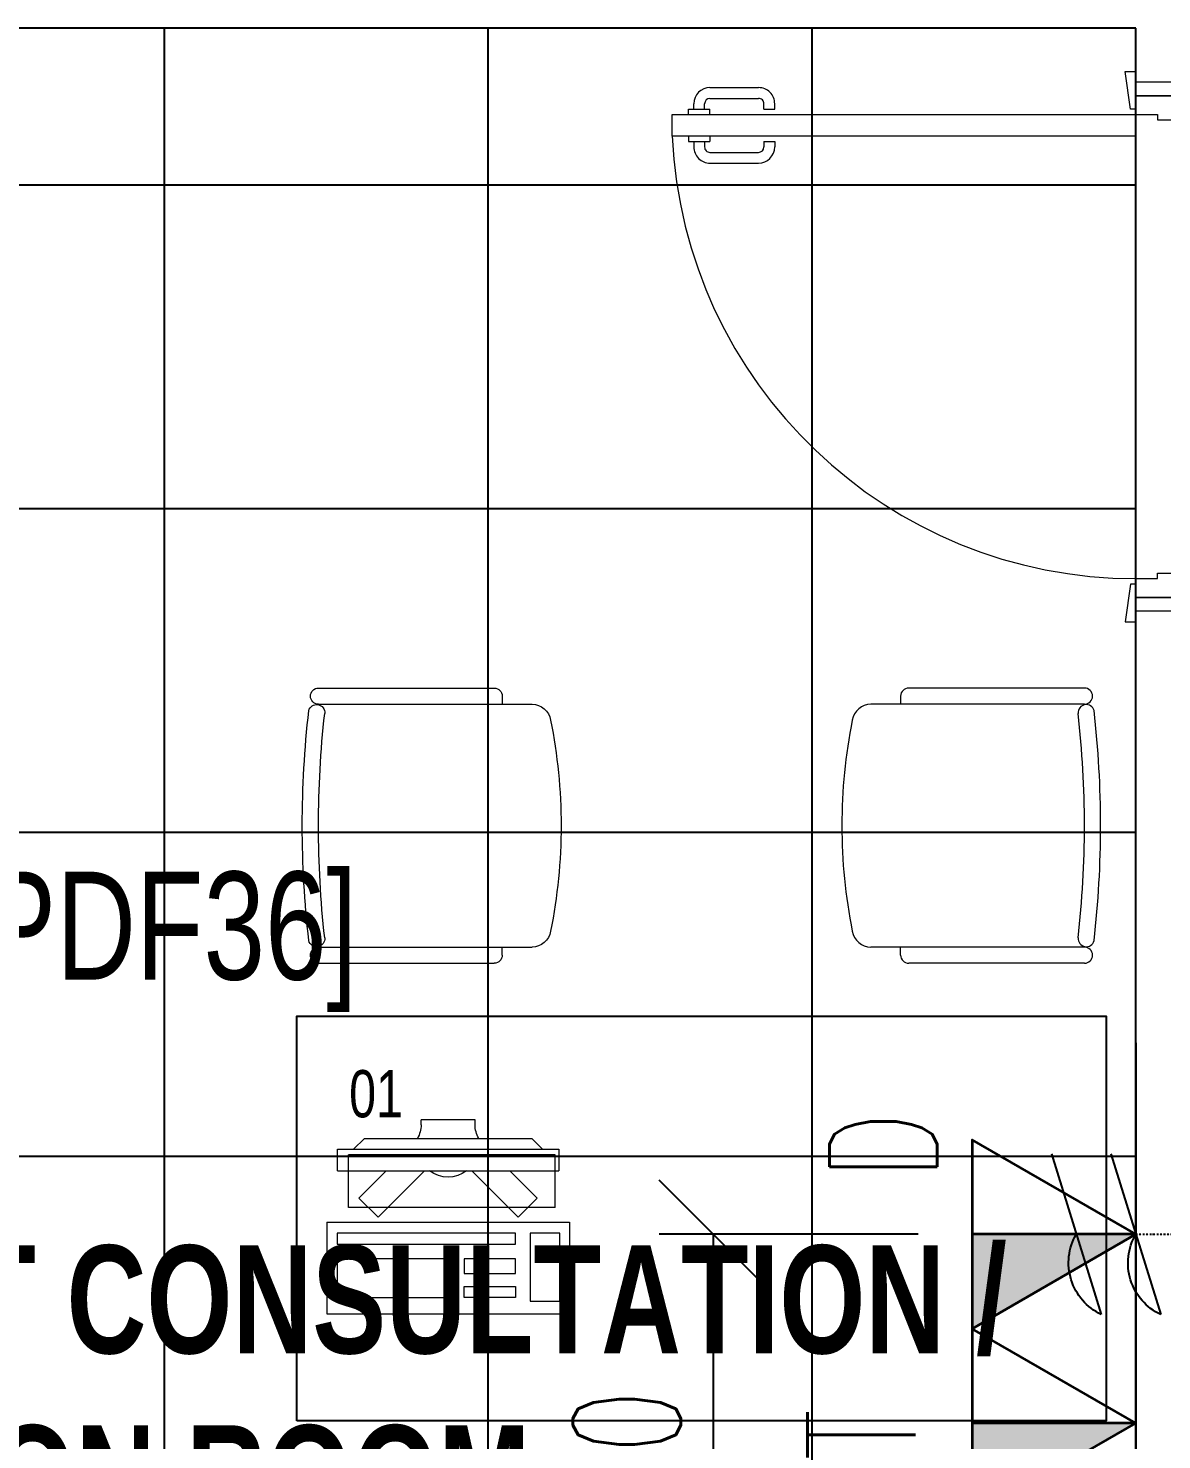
# Model space of a CAD drawing. Extents: x -560814 to 57327, y -29287 to 19916.
# Drawn here: x 40724 to 42824, y -12156 to -9540 of the extents above; entities that cross this region are included whole.
import ezdxf

# ---------------------------------------------------------------- set-up
doc = ezdxf.new("R2010")
doc.units = 0
doc.header["$LTSCALE"] = 0.25
doc.linetypes.add('DASHDOT', pattern=[25.4, 12.7, -6.35, 0, -6.35])
for name, color, linetype in [('0 @ 50', 7, 'Continuous'), ('01-First Floor$0$FALSE CEILING', 251, 'Continuous'), ('01-First Floor$0$TME-NON MEDICAL FURNITURE', 242, 'Continuous'), ('01-First Floor$0$X-WHITE glass', 255, 'Continuous'), ('T-WIRE', 140, 'Continuous')]:
    doc.layers.add(name, color=color, linetype=linetype)
for name, color, linetype, lineweight in [('01-First Floor$0$72_EGR_BASE_TEXT', 252, 'Continuous', 5), ('01-First Floor$0$72_EGR_EQP_TAG', 142, 'Continuous', 5), ('01-First Floor$0$LOADING', 253, 'Continuous', 5), ('01-First Floor$0$Walls', 251, 'Continuous', 5), ('01-First Floor$0$Wooden Joinery', 251, 'Continuous', 5), ('E-LITE-CLNG-CNDT', 6, 'DASHDOT', 35), ('T-DATA-CLNG-COND', 51, 'DASHDOT', 25), ('T-DATA-DEVC-TYPE', 2, 'Continuous', 25), ('T-DATA-DIM', 251, 'DASHDOT', 25), ('T-DATA-WALL @ 100', 33, 'Continuous', 35)]:
    doc.layers.add(name, color=color, linetype=linetype, lineweight=lineweight)
doc.styles.add('01-First Floor$0$X3G_ENTITY_257CFD', font='swisscl.ttf', dxfattribs={"height": 200})
doc.styles.add('01-First Floor$0$X3G_ENTITY_9EC9', font='swisscl.ttf', dxfattribs={"height": 0.2})
doc.styles.add('01-First Floor$0$X3G_ENTITY_9F38', font='swisscl.ttf', dxfattribs={"height": 0.2})
doc.styles.add('DC_SIMPLEX', font='SIMPLEX.shx', dxfattribs={"width": 0.7})
doc.dimstyles.new('DevCad-MM', dxfattribs={"dimscale": 0.01, "dimtxt": 2, "dimasz": 2, "dimexe": 1, "dimexo": 1, "dimgap": 0.6, "dimtad": 1, "dimdec": 0, "dimrnd": 10, "dimzin": 1, "dimdsep": 46, "dimtxsty": 'DC_SIMPLEX', "dimblk1": 'OBLIQUE', "dimblk2": 'OBLIQUE', "dimsah": 1, "dimcen": 3, "dimclrd": 256, "dimclre": 256, "dimclrt": 45, "dimadec": 0, "dimazin": 0, "dimtfac": 1, "dimtdec": 0, "dimtix": 1, "dimtmove": 2, "dimatfit": 2, "dimldrblk": 'OBLIQUE', "dimfxl": 1, "dimtolj": 1, "dimtzin": 0, "dimarcsym": 0})

# ---------------------------------------------------------------- blocks, each defined once
blk = doc.blocks.new('*U37')
blk.add_hatch(color=254).paths.add_polyline_path([(1.75, 3.031), (0, 3.031), (0, 0)])
blk.add_line((0, 0), (0, 3.031))
blk.add_lwpolyline([(1.75, 3.031), (0, 0), (-1.75, 3.031)], close=True)
at = {"layer": 'T-DATA-DEVC-TYPE', "style": 'DC_SIMPLEX', "width": 0.7, "flags": 8}
blk.add_attdef('DC_TYPE', (2.682, 5.634), '', height=2, rotation=360, dxfattribs=at)
blk = doc.blocks.new('*U36')
blk.add_hatch(color=254).paths.add_polyline_path([(1.75, 3.031), (0, 3.031), (0, 0)])
blk.add_line((0, 0), (0, 3.031))
blk.add_lwpolyline([(1.75, 3.031), (0, 0), (-1.75, 3.031)], close=True)
at = {"layer": 'T-DATA-DEVC-TYPE', "style": 'DC_SIMPLEX', "width": 0.7, "flags": 8}
blk.add_attdef('DC_TYPE', (2.682, 5.634), '', height=2, rotation=360, dxfattribs=at)
blk = doc.blocks.new('01-First Floor$0$A$C72370EFE')
at = {"layer": '01-First Floor$0$Wooden Joinery'}
for p, q in [((-0.01, -0.04), (-0.02, -0.04)), ((-0.01, -0.03), (-0.01, -0.07)), ((0, -0.03), (-0.01, -0.03)), ((0.04, -0.03), (0.05, -0.03)), ((0.05, -0.03), (0.05, -0.07)), ((0.05, -0.04), (0.06, -0.04)), ((-0.05, -0.07), (-0.05, -0.16)), ((-0.03, -0.07), (-0.03, -0.16)), ((-0.01, -0.06), (-0.02, -0.06)), ((0, -0.07), (-0.01, -0.07)), ((0.04, -0.07), (0.05, -0.07)), ((0.05, -0.06), (0.06, -0.06)), ((0.07, -0.07), (0.07, -0.16)), ((0.09, -0.07), (0.09, -0.16)), ((-0.01, -0.17), (-0.02, -0.17)), ((-0.01, -0.17), (-0.01, -0.19)), ((0.05, -0.17), (0.06, -0.17)), ((0.05, -0.17), (0.05, -0.19)), ((-0.01, -0.19), (-0.02, -0.19)), ((0.05, -0.19), (0.06, -0.19))]:
    blk.add_line(p, q, dxfattribs=at)
for centre, radius, start, end in [((-0.02, -0.07), 0.03, 90, 180), ((0.06, -0.07), 0.03, 0, 90), ((-0.02, -0.07), 0.01, 90, 180), ((0.06, -0.07), 0.01, 0, 90), ((-0.02, -0.16), 0.03, 180, 270), ((-0.02, -0.16), 0.01, 180, 270), ((0.06, -0.16), 0.01, 270, 0), ((0.06, -0.16), 0.03, 270, 0)]:
    blk.add_arc(centre, radius, start, end, dxfattribs=at)
blk = doc.blocks.new('01-First Floor$0$A$C5DAD61B4')
at = {"layer": '01-First Floor$0$Wooden Joinery'}
for points in [[(80, 959.1), (80, 969.1), (10, 979.1), (10, 959.1)], [(940, 959.1), (940, 969.1), (1010, 979.1), (1010, 959.1)], [(70, 859.1), (70, 849.1), (0, 839.1), (0, 859.1)], [(120, 859.1), (120, 0), (80, 0), (80, 859.1)], [(950, 859.1), (950, 849.1), (1020, 839.1), (1020, 859.1)]]:
    blk.add_lwpolyline(points, close=True, dxfattribs=at)
for points in [[(45, 859.1), (45, 959.1), (20, 959.1), (20, 859.1), (45, 859.1)], [(45, 859.1), (80, 859.1), (80, 899.1), (90, 899.1), (90, 959.1), (45, 959.1), (45, 859.1)], [(975, 859.1), (940, 859.1), (940, 899.1), (930, 899.1), (930, 959.1), (975, 959.1), (975, 859.1)], [(975, 859.1), (975, 959.1), (1000, 959.1), (1000, 859.1), (975, 859.1)]]:
    blk.add_lwpolyline(points, dxfattribs=at)
blk.add_arc((80, 859.1), 860, 272.666, 0, dxfattribs=at)
at = {"layer": '01-First Floor$0$Wooden Joinery', "xscale": 999.9999999998854, "yscale": 999.9999999998854, "zscale": 999.9999999998854, "rotation": 180}
blk.add_blockref('01-First Floor$0$A$C72370EFE', (120, 0), dxfattribs=at)
blk = doc.blocks.new('01-First Floor$0$GF21016-P')
at = {"layer": '01-First Floor$0$LOADING', "extrusion": (-1.24384e-09, -1.20261e-09, -1)}
for p, q in [((0.0128, 0.0179), (0.0128, 0.4136)), ((0.4628, 0.0179), (0.4628, 0.4136)), ((-0.0172, 0.0179), (-0.0172, 0.3435)), ((-0.0022, 0.3585), (0.0128, 0.3585)), ((0.4778, 0.3585), (0.4628, 0.3585)), ((0.4928, 0.0179), (0.4928, 0.3435)), ((0.4778, 0.0029), (0.4778, 0.0029))]:
    blk.add_line(p, q, dxfattribs=at)
for centre, radius, start, end in [((-0.2378, -0.5362), 1.0036, 78.7568, 101.2432), ((-0.0478, 0.4136), 0.035, 0, 80.6557), ((-0.4278, 0.4136), 0.035, 99.3443, 180), ((0.0022, 0.3435), 0.015, 0, 90), ((-0.4778, 0.3435), 0.015, 90, 180), ((-0.0284, 0.0145), 0.015, 284.3864, 95.5209), ((-0.2378, 1.8928), 1.8749, 263.6341, 276.3659), ((-0.4471, 0.0145), 0.015, 84.4791, 255.6136), ((0.0022, 0.0179), 0.015, 270, 0), ((0.0022, 0.0179), 0.015, 180, 270), ((-0.2378, 1.8734), 1.8855, 263.5119, 276.4881), ((-0.4778, 0.0179), 0.015, 270, 0), ((-0.4778, 0.0179), 0.015, 180, 270)]:
    blk.add_arc(centre, radius, start, end, dxfattribs=at)
blk = doc.blocks.new('01-First Floor$0$ITCWLS1-P')
at = {"layer": '01-First Floor$0$LOADING'}
for p, q in [((-0.17, 0.45), (-0.17, 0)), ((-0.17, 0.45), (0, 0.45)), ((0, 0.45), (0, 0)), ((-0.2651, 0.43, 0), (-0.3051, 0.43, 0)), ((-0.3051, 0.43, 0), (-0.3051, 0.02, 0)), ((-0.2651, 0.43, 0), (-0.2651, 0.02, 0)), ((-0.1496, 0.4305), (-0.1291, 0.4305)), ((-0.1291, 0.4305), (-0.1291, 0.4089)), ((-0.3251, 0.38, 0), (-0.3051, 0.4, 0)), ((-0.197, 0.4094), (-0.295, 0.4094)), ((-0.295, 0.0264), (-0.295, 0.4094)), ((-0.197, 0.0264), (-0.197, 0.4094)), ((-0.3251, 0.38, 0), (-0.3251, 0.07, 0)), ((-0.3503, 0.275), (-0.3596, 0.275)), ((-0.3596, 0.175), (-0.3596, 0.275)), ((-0.3503, 0.175), (-0.3596, 0.175)), ((-0.3251, 0.07, 0), (-0.3051, 0.05, 0)), ((-0.197, 0.0264), (-0.295, 0.0264)), ((-0.3051, 0.02, 0), (-0.2651, 0.02, 0)), ((-0.17, 0), (0, 0))]:
    blk.add_line(p, q, dxfattribs=at)
at = {"layer": '01-First Floor$0$LOADING', "extrusion": (2.48281e-10, 3.18408e-10, -1)}
for p, q in [((-0.2651, 0.3395), (-0.2144, 0.3902)), ((-0.1791, 0.3548), (-0.2144, 0.3902)), ((-0.2651, 0.2688), (-0.1791, 0.3548))]:
    blk.add_line(p, q, dxfattribs=at)
at = {"layer": '01-First Floor$0$LOADING', "extrusion": (2.48281e-10, -3.18408e-10, -1)}
for p, q in [((-0.2651, 0.1812), (-0.1791, 0.0952)), ((-0.2651, 0.1105), (-0.2144, 0.0598)), ((-0.1791, 0.0952), (-0.2144, 0.0598))]:
    blk.add_line(p, q, dxfattribs=at)
at = {"layer": '01-First Floor$0$LOADING'}
for points in [[(-0.1291, 0.4089), (-0.1291, 0.1), (-0.1496, 0.1), (-0.1496, 0.4305)], [(-0.1496, 0.1), (-0.1496, 0.1), (-0.1496, 0.1), (-0.1496, 0.1), (-0.1496, 0.1), (-0.1496, 0.1), (-0.1496, 0.1), (-0.1496, 0.1), (-0.1496, 0.1)], [(-0.1496, 0.1), (-0.1496, 0.1), (-0.1496, 0.1), (-0.1496, 0.1), (-0.1496, 0.1), (-0.1496, 0.1), (-0.1496, 0.1), (-0.1496, 0.1), (-0.1496, 0.1), (-0.1496, 0.1), (-0.1496, 0.1), (-0.1496, 0.1), (-0.1496, 0.1), (-0.1496, 0.1), (-0.1496, 0.1), (-0.1496, 0.1), (-0.1496, 0.1), (-0.1496, 0.1)], [(-0.1496, 0.1), (-0.1496, 0.1), (-0.1496, 0.1), (-0.1496, 0.1), (-0.1496, 0.1), (-0.1496, 0.1), (-0.1496, 0.1), (-0.1496, 0.1), (-0.1496, 0.1), (-0.1496, 0.1)], [(-0.1496, 0.1), (-0.1496, 0.1), (-0.1496, 0.1), (-0.1496, 0.1), (-0.1496, 0.1), (-0.1496, 0.1), (-0.1496, 0.1)], [(-0.1496, 0.1), (-0.1496, 0.1), (-0.1496, 0.1), (-0.1496, 0.1), (-0.1496, 0.1), (-0.1496, 0.1), (-0.1496, 0.1), (-0.1496, 0.1), (-0.1496, 0.1), (-0.1496, 0.1)], [(-0.1496, 0.1), (-0.1496, 0.1), (-0.1496, 0.1), (-0.1496, 0.1), (-0.1496, 0.1), (-0.1496, 0.1), (-0.1496, 0.1), (-0.1496, 0.1), (-0.1496, 0.1), (-0.1496, 0.1), (-0.1496, 0.1), (-0.1496, 0.1), (-0.1496, 0.1), (-0.1496, 0.1), (-0.1496, 0.1)], [(-0.1496, 0.1), (-0.1496, 0.1), (-0.1496, 0.1), (-0.1496, 0.1), (-0.1496, 0.1), (-0.1496, 0.1), (-0.1496, 0.1), (-0.1496, 0.1), (-0.1496, 0.1), (-0.1496, 0.1)], [(-0.1496, 0.1), (-0.1496, 0.1), (-0.1496, 0.1), (-0.1496, 0.1), (-0.1496, 0.1), (-0.1496, 0.1), (-0.1496, 0.1), (-0.1496, 0.1), (-0.1496, 0.1), (-0.1496, 0.1)], [(-0.1496, 0.1), (-0.1496, 0.1), (-0.1496, 0.1), (-0.1496, 0.1), (-0.1496, 0.1), (-0.1496, 0.1), (-0.1496, 0.1), (-0.1496, 0.1), (-0.1496, 0.1), (-0.1496, 0.1), (-0.1496, 0.1), (-0.1496, 0.1), (-0.1496, 0.1), (-0.1496, 0.1), (-0.1496, 0.1), (-0.1496, 0.1), (-0.1496, 0.1), (-0.1496, 0.1), (-0.1496, 0.1), (-0.1496, 0.1), (-0.1496, 0.1), (-0.1496, 0.1), (-0.1496, 0.1), (-0.1496, 0.1), (-0.1496, 0.1), (-0.1496, 0.1), (-0.1496, 0.1), (-0.1496, 0.1), (-0.1496, 0.1), (-0.1496, 0.1), (-0.1496, 0.1), (-0.1496, 0.1), (-0.1496, 0.1), (-0.1496, 0.1), (-0.1496, 0.1), (-0.1496, 0.1), (-0.1496, 0.1), (-0.1496, 0.1), (-0.1496, 0.1), (-0.1496, 0.1), (-0.1496, 0.1), (-0.1496, 0.1), (-0.1496, 0.1), (-0.1496, 0.1), (-0.1496, 0.1), (-0.1496, 0.1), (-0.1496, 0.1), (-0.1496, 0.1), (-0.1496, 0.1), (-0.1496, 0.1), (-0.1496, 0.1), (-0.1496, 0.1), (-0.1496, 0.1), (-0.1496, 0.1)], [(-0.1496, 0.1), (-0.1496, 0.1), (-0.1496, 0.1), (-0.1496, 0.1), (-0.1496, 0.1), (-0.1496, 0.1), (-0.1496, 0.1), (-0.1496, 0.1), (-0.1496, 0.1), (-0.1496, 0.1), (-0.1496, 0.1), (-0.1496, 0.1), (-0.1496, 0.1), (-0.1496, 0.1), (-0.1496, 0.1), (-0.1496, 0.1), (-0.1496, 0.1), (-0.1496, 0.1), (-0.1496, 0.1), (-0.1496, 0.1), (-0.1496, 0.1), (-0.1496, 0.1), (-0.1496, 0.1), (-0.1496, 0.1), (-0.1496, 0.1), (-0.1496, 0.1), (-0.1496, 0.1), (-0.1496, 0.1), (-0.1496, 0.1), (-0.1496, 0.1), (-0.1496, 0.1), (-0.1496, 0.1), (-0.1496, 0.1), (-0.1496, 0.1), (-0.1496, 0.1), (-0.1496, 0.1), (-0.1496, 0.1), (-0.1496, 0.1), (-0.1496, 0.1), (-0.1496, 0.1), (-0.1496, 0.1), (-0.1496, 0.1), (-0.1496, 0.1), (-0.1496, 0.1), (-0.1496, 0.1), (-0.1496, 0.1), (-0.1496, 0.1), (-0.1496, 0.1), (-0.1496, 0.1), (-0.1496, 0.1), (-0.1496, 0.1), (-0.1496, 0.1), (-0.1496, 0.1), (-0.1496, 0.1), (-0.1496, 0.1), (-0.1496, 0.1), (-0.1496, 0.1), (-0.1496, 0.1), (-0.1496, 0.1), (-0.1496, 0.1), (-0.1496, 0.1), (-0.1496, 0.1), (-0.1496, 0.1), (-0.1496, 0.1), (-0.1496, 0.1), (-0.1496, 0.1), (-0.1496, 0.1), (-0.1496, 0.1), (-0.1496, 0.1), (-0.1496, 0.1), (-0.1496, 0.1), (-0.1496, 0.1), (-0.1496, 0.1), (-0.1496, 0.1), (-0.1496, 0.1), (-0.1496, 0.1), (-0.1496, 0.1), (-0.1496, 0.1), (-0.1496, 0.1), (-0.1496, 0.1), (-0.1496, 0.1), (-0.1496, 0.1), (-0.1496, 0.1), (-0.1496, 0.1), (-0.1496, 0.1), (-0.1496, 0.1), (-0.1496, 0.1), (-0.1496, 0.1), (-0.1496, 0.1)], [(-0.1496, 0.1), (-0.1496, 0.1), (-0.1496, 0.1), (-0.1496, 0.1), (-0.1496, 0.1), (-0.1496, 0.1), (-0.1496, 0.1), (-0.1496, 0.1), (-0.1496, 0.1), (-0.1496, 0.1), (-0.1496, 0.1), (-0.1496, 0.1)], [(-0.1496, 0.1), (-0.1496, 0.1), (-0.1496, 0.1), (-0.1496, 0.1), (-0.1496, 0.1), (-0.1496, 0.1), (-0.1496, 0.1)], [(-0.1496, 0.1), (-0.1496, 0.1), (-0.1496, 0.1), (-0.1496, 0.1), (-0.1496, 0.1), (-0.1496, 0.1), (-0.1496, 0.1), (-0.1496, 0.1), (-0.1496, 0.1), (-0.1496, 0.1), (-0.1496, 0.1), (-0.1496, 0.1), (-0.1496, 0.1), (-0.1496, 0.1), (-0.1496, 0.1), (-0.1496, 0.1), (-0.1496, 0.1)], [(-0.1496, 0.1), (-0.1496, 0.1), (-0.1496, 0.1), (-0.1496, 0.1), (-0.1496, 0.1), (-0.1496, 0.1), (-0.1496, 0.1), (-0.1496, 0.1), (-0.1496, 0.1), (-0.1496, 0.1), (-0.1496, 0.1), (-0.1496, 0.1), (-0.1496, 0.1), (-0.1496, 0.1), (-0.1496, 0.1), (-0.1496, 0.1), (-0.1496, 0.1), (-0.1496, 0.1), (-0.1496, 0.1), (-0.1496, 0.1), (-0.1496, 0.1), (-0.1496, 0.1), (-0.1496, 0.1), (-0.1496, 0.1), (-0.1496, 0.1), (-0.1496, 0.1), (-0.1496, 0.1), (-0.1496, 0.1), (-0.1496, 0.1), (-0.1496, 0.1), (-0.1496, 0.1), (-0.1496, 0.1), (-0.1496, 0.1), (-0.1496, 0.1), (-0.1496, 0.1), (-0.1496, 0.1), (-0.1496, 0.1), (-0.1496, 0.1), (-0.1496, 0.1), (-0.1496, 0.1), (-0.1496, 0.1), (-0.1496, 0.1), (-0.1496, 0.1), (-0.1496, 0.1), (-0.1496, 0.1), (-0.1496, 0.1), (-0.1496, 0.1), (-0.1496, 0.1), (-0.1496, 0.1), (-0.1496, 0.1), (-0.1496, 0.1), (-0.1496, 0.1), (-0.1496, 0.1), (-0.1496, 0.1), (-0.1496, 0.1), (-0.1496, 0.1), (-0.1496, 0.1), (-0.1496, 0.1), (-0.1496, 0.1), (-0.1496, 0.1), (-0.1496, 0.1), (-0.1496, 0.1), (-0.1496, 0.1), (-0.1496, 0.1), (-0.1496, 0.1), (-0.1496, 0.1), (-0.1496, 0.1), (-0.1496, 0.1), (-0.1496, 0.1), (-0.1496, 0.1), (-0.1496, 0.1), (-0.1496, 0.1), (-0.1496, 0.1), (-0.1496, 0.1), (-0.1496, 0.1), (-0.1496, 0.1), (-0.1496, 0.1), (-0.1496, 0.1), (-0.1496, 0.1), (-0.1496, 0.1), (-0.1496, 0.1), (-0.1496, 0.1), (-0.1496, 0.1), (-0.1496, 0.1), (-0.1496, 0.1), (-0.1496, 0.1), (-0.1496, 0.1), (-0.1496, 0.1), (-0.1496, 0.1), (-0.1496, 0.1), (-0.1496, 0.1), (-0.1496, 0.1), (-0.1496, 0.1), (-0.1496, 0.1), (-0.1496, 0.1), (-0.1496, 0.1), (-0.1496, 0.1), (-0.1496, 0.1), (-0.1496, 0.1), (-0.1496, 0.1), (-0.1496, 0.1), (-0.1496, 0.1), (-0.1496, 0.1), (-0.1496, 0.1), (-0.1496, 0.1), (-0.1496, 0.1), (-0.1496, 0.1), (-0.1496, 0.1), (-0.1496, 0.1), (-0.1496, 0.1), (-0.1496, 0.1)], [(-0.1496, 0.1), (-0.1496, 0.1), (-0.1496, 0.1), (-0.1496, 0.1), (-0.1496, 0.1), (-0.1496, 0.1), (-0.1496, 0.1), (-0.1496, 0.1)]]:
    blk.add_lwpolyline(points, dxfattribs=at)
for points in [[(-0.1019, 0.4305), (-0.0304, 0.4305), (-0.0304, 0.2294), (-0.1019, 0.2294)], [(-0.1019, 0.1954), (-0.0747, 0.1954), (-0.0747, 0.1), (-0.1019, 0.1)], [(-0.0304, 0.1954), (-0.0508, 0.1954), (-0.0508, 0.1), (-0.0304, 0.1)], [(-0.1496, 0.1), (-0.1496, 0.1), (-0.1496, 0.1), (-0.1496, 0.1), (-0.1496, 0.1), (-0.1496, 0.1), (-0.1496, 0.1), (-0.1496, 0.1), (-0.1496, 0.1), (-0.1496, 0.1), (-0.1496, 0.1), (-0.1496, 0.1), (-0.1496, 0.1), (-0.1496, 0.1), (-0.1496, 0.1), (-0.1496, 0.1), (-0.1496, 0.1), (-0.1496, 0.1), (-0.1496, 0.1), (-0.1496, 0.1), (-0.1496, 0.1), (-0.1496, 0.1), (-0.1496, 0.1), (-0.1496, 0.1), (-0.1496, 0.1), (-0.1496, 0.1), (-0.1496, 0.1), (-0.1496, 0.1), (-0.1496, 0.1), (-0.1496, 0.1), (-0.1496, 0.1), (-0.1496, 0.1), (-0.1496, 0.1), (-0.1496, 0.1), (-0.1496, 0.1), (-0.1496, 0.1), (-0.1496, 0.1), (-0.1496, 0.1), (-0.1496, 0.1), (-0.1496, 0.1), (-0.1496, 0.1), (-0.1496, 0.1), (-0.1496, 0.1), (-0.1496, 0.1), (-0.1496, 0.1), (-0.1496, 0.1), (-0.1496, 0.1), (-0.1496, 0.1), (-0.1496, 0.1), (-0.1496, 0.1), (-0.1496, 0.1), (-0.1496, 0.1), (-0.1496, 0.1), (-0.1496, 0.1), (-0.1496, 0.1), (-0.1496, 0.1), (-0.1496, 0.1), (-0.1496, 0.1), (-0.1496, 0.1), (-0.1496, 0.1), (-0.1496, 0.1), (-0.1496, 0.1), (-0.1496, 0.1), (-0.1496, 0.1), (-0.1496, 0.1), (-0.1496, 0.1), (-0.1496, 0.1), (-0.1496, 0.1), (-0.1496, 0.1), (-0.1496, 0.1), (-0.1496, 0.1), (-0.1496, 0.1), (-0.1496, 0.1), (-0.1496, 0.1), (-0.1496, 0.1), (-0.1496, 0.1), (-0.1496, 0.1), (-0.1496, 0.1), (-0.1496, 0.1), (-0.1496, 0.1), (-0.1496, 0.1), (-0.1496, 0.1), (-0.1496, 0.1), (-0.1496, 0.1), (-0.1496, 0.1), (-0.1496, 0.1), (-0.1496, 0.1), (-0.1496, 0.1), (-0.1496, 0.1), (-0.1496, 0.1), (-0.1496, 0.1), (-0.1496, 0.1), (-0.1496, 0.1), (-0.1496, 0.1), (-0.1496, 0.1), (-0.1496, 0.1), (-0.1496, 0.1), (-0.1496, 0.1), (-0.1496, 0.1), (-0.1496, 0.1), (-0.1496, 0.1), (-0.1496, 0.1), (-0.1496, 0.1), (-0.1496, 0.1), (-0.1496, 0.1), (-0.1496, 0.1), (-0.1496, 0.1), (-0.1496, 0.1), (-0.1496, 0.1), (-0.1496, 0.1), (-0.1496, 0.1), (-0.1496, 0.1), (-0.1496, 0.1), (-0.1496, 0.1), (-0.1496, 0.1), (-0.1496, 0.1), (-0.1496, 0.1), (-0.1496, 0.1), (-0.1496, 0.1), (-0.1496, 0.1), (-0.1496, 0.1), (-0.1496, 0.1), (-0.1496, 0.1), (-0.1496, 0.1), (-0.1496, 0.1), (-0.1496, 0.1), (-0.1496, 0.1), (-0.1496, 0.1), (-0.1496, 0.1), (-0.1496, 0.1), (-0.1496, 0.1), (-0.1496, 0.1), (-0.1496, 0.1), (-0.1496, 0.1), (-0.1496, 0.1), (-0.1496, 0.1), (-0.1496, 0.1), (-0.1496, 0.1), (-0.1496, 0.1), (-0.1496, 0.1), (-0.1496, 0.1), (-0.1496, 0.1), (-0.1496, 0.1), (-0.1496, 0.1), (-0.1496, 0.1), (-0.1496, 0.1), (-0.1496, 0.1), (-0.1496, 0.1), (-0.1496, 0.1), (-0.1496, 0.1), (-0.1496, 0.1), (-0.1496, 0.1), (-0.1496, 0.1), (-0.1496, 0.1), (-0.1496, 0.1), (-0.1496, 0.1), (-0.1496, 0.1), (-0.1496, 0.1), (-0.1496, 0.1), (-0.1496, 0.1), (-0.1496, 0.1), (-0.1496, 0.1), (-0.1496, 0.1), (-0.1496, 0.1), (-0.1496, 0.1), (-0.1496, 0.1), (-0.1496, 0.1), (-0.1496, 0.1), (-0.1496, 0.1), (-0.1496, 0.1), (-0.1496, 0.1), (-0.1496, 0.1), (-0.1496, 0.1), (-0.1496, 0.1), (-0.1496, 0.1), (-0.1496, 0.1), (-0.1496, 0.1), (-0.1496, 0.1), (-0.1496, 0.1), (-0.1496, 0.1), (-0.1496, 0.1), (-0.1496, 0.1), (-0.1496, 0.1), (-0.1496, 0.1), (-0.1496, 0.1), (-0.1496, 0.1), (-0.1496, 0.1), (-0.1496, 0.1), (-0.1496, 0.1), (-0.1496, 0.1), (-0.1496, 0.1), (-0.1496, 0.1), (-0.1496, 0.1), (-0.1496, 0.1), (-0.1496, 0.1), (-0.1496, 0.1), (-0.1496, 0.1), (-0.1496, 0.1), (-0.1496, 0.1), (-0.1496, 0.1), (-0.1496, 0.1), (-0.1496, 0.1), (-0.1496, 0.1), (-0.1496, 0.1), (-0.1496, 0.1), (-0.1496, 0.1), (-0.1496, 0.1), (-0.1496, 0.1), (-0.1496, 0.1), (-0.1496, 0.1), (-0.1496, 0.1), (-0.1496, 0.1), (-0.1496, 0.1), (-0.1496, 0.1), (-0.1496, 0.1), (-0.1496, 0.1), (-0.1496, 0.1), (-0.1496, 0.1), (-0.1496, 0.1), (-0.1496, 0.1), (-0.1496, 0.1), (-0.1496, 0.1), (-0.1496, 0.1), (-0.1496, 0.1), (-0.1496, 0.1), (-0.1496, 0.1), (-0.1496, 0.1), (-0.1496, 0.1), (-0.1496, 0.1), (-0.1496, 0.1), (-0.1496, 0.1), (-0.1496, 0.1), (-0.1496, 0.1), (-0.1496, 0.1), (-0.1496, 0.1), (-0.1496, 0.1), (-0.1496, 0.1), (-0.1496, 0.1), (-0.1496, 0.1), (-0.1496, 0.1), (-0.1496, 0.1), (-0.1496, 0.1), (-0.1496, 0.1), (-0.1496, 0.1), (-0.1496, 0.1), (-0.1496, 0.1), (-0.1496, 0.1), (-0.1496, 0.1), (-0.1496, 0.1), (-0.1496, 0.1), (-0.1496, 0.1), (-0.1496, 0.1), (-0.1496, 0.1), (-0.1496, 0.1), (-0.1496, 0.1), (-0.1496, 0.1), (-0.1496, 0.1), (-0.1496, 0.1), (-0.1496, 0.1), (-0.1496, 0.1), (-0.1496, 0.1), (-0.1496, 0.1), (-0.1496, 0.1), (-0.1496, 0.1), (-0.1496, 0.1), (-0.1496, 0.1), (-0.1496, 0.1), (-0.1496, 0.1), (-0.1496, 0.1), (-0.1496, 0.1), (-0.1496, 0.1), (-0.1496, 0.1), (-0.1496, 0.1), (-0.1496, 0.1), (-0.1496, 0.1), (-0.1496, 0.1), (-0.1496, 0.1)], [(-0.1496, 0.1), (-0.1496, 0.1), (-0.1496, 0.1), (-0.1496, 0.1), (-0.1496, 0.1), (-0.1496, 0.1), (-0.1496, 0.1), (-0.1496, 0.1), (-0.1496, 0.1), (-0.1496, 0.1), (-0.1496, 0.1), (-0.1496, 0.1), (-0.1496, 0.1), (-0.1496, 0.1), (-0.1496, 0.1), (-0.1496, 0.1), (-0.1496, 0.1), (-0.1496, 0.1), (-0.1496, 0.1), (-0.1496, 0.1), (-0.1496, 0.1), (-0.1496, 0.1), (-0.1496, 0.1), (-0.1496, 0.1), (-0.1496, 0.1), (-0.1496, 0.1), (-0.1496, 0.1), (-0.1496, 0.1), (-0.1496, 0.1), (-0.1496, 0.1), (-0.1496, 0.1), (-0.1496, 0.1), (-0.1496, 0.1), (-0.1496, 0.1), (-0.1496, 0.1), (-0.1496, 0.1), (-0.1496, 0.1), (-0.1496, 0.1), (-0.1496, 0.1), (-0.1496, 0.1), (-0.1496, 0.1), (-0.1496, 0.1), (-0.1496, 0.1), (-0.1496, 0.1), (-0.1496, 0.1), (-0.1496, 0.1), (-0.1496, 0.1), (-0.1496, 0.1), (-0.1496, 0.1), (-0.1496, 0.1), (-0.1496, 0.1), (-0.1496, 0.1), (-0.1496, 0.1), (-0.1496, 0.1), (-0.1496, 0.1), (-0.1496, 0.1), (-0.1496, 0.1), (-0.1496, 0.1), (-0.1496, 0.1), (-0.1496, 0.1), (-0.1496, 0.1), (-0.1496, 0.1), (-0.1496, 0.1), (-0.1496, 0.1), (-0.1496, 0.1), (-0.1496, 0.1), (-0.1496, 0.1), (-0.1496, 0.1), (-0.1496, 0.1), (-0.1496, 0.1), (-0.1496, 0.1), (-0.1496, 0.1), (-0.1496, 0.1), (-0.1496, 0.1), (-0.1496, 0.1), (-0.1496, 0.1), (-0.1496, 0.1), (-0.1496, 0.1), (-0.1496, 0.1), (-0.1496, 0.1), (-0.1496, 0.1), (-0.1496, 0.1), (-0.1496, 0.1), (-0.1496, 0.1), (-0.1496, 0.1), (-0.1496, 0.1), (-0.1496, 0.1), (-0.1496, 0.1), (-0.1496, 0.1), (-0.1496, 0.1), (-0.1496, 0.1), (-0.1496, 0.1), (-0.1496, 0.1), (-0.1496, 0.1), (-0.1496, 0.1), (-0.1496, 0.1), (-0.1496, 0.1), (-0.1496, 0.1), (-0.1496, 0.1), (-0.1496, 0.1), (-0.1496, 0.1), (-0.1496, 0.1), (-0.1496, 0.1), (-0.1496, 0.1), (-0.1496, 0.1), (-0.1496, 0.1), (-0.1496, 0.1), (-0.1496, 0.1), (-0.1496, 0.1), (-0.1496, 0.1), (-0.1496, 0.1), (-0.1496, 0.1), (-0.1496, 0.1), (-0.1496, 0.1), (-0.1496, 0.1), (-0.1496, 0.1), (-0.1496, 0.1), (-0.1496, 0.1), (-0.1496, 0.1), (-0.1496, 0.1), (-0.1496, 0.1), (-0.1496, 0.1), (-0.1496, 0.1), (-0.1496, 0.1), (-0.1496, 0.1), (-0.1496, 0.1), (-0.1496, 0.1), (-0.1496, 0.1), (-0.1496, 0.1), (-0.1496, 0.1), (-0.1496, 0.1), (-0.1496, 0.1), (-0.1496, 0.1), (-0.1496, 0.1), (-0.1496, 0.1), (-0.1496, 0.1), (-0.1496, 0.1), (-0.1496, 0.1), (-0.1496, 0.1), (-0.1496, 0.1), (-0.1496, 0.1), (-0.1496, 0.1), (-0.1496, 0.1), (-0.1496, 0.1), (-0.1496, 0.1), (-0.1496, 0.1), (-0.1496, 0.1), (-0.1496, 0.1), (-0.1496, 0.1), (-0.1496, 0.1), (-0.1496, 0.1), (-0.1496, 0.1), (-0.1496, 0.1), (-0.1496, 0.1), (-0.1496, 0.1), (-0.1496, 0.1), (-0.1496, 0.1), (-0.1496, 0.1), (-0.1496, 0.1), (-0.1496, 0.1), (-0.1496, 0.1), (-0.1496, 0.1), (-0.1496, 0.1), (-0.1496, 0.1), (-0.1496, 0.1), (-0.1496, 0.1), (-0.1496, 0.1), (-0.1496, 0.1), (-0.1496, 0.1), (-0.1496, 0.1), (-0.1496, 0.1), (-0.1496, 0.1), (-0.1496, 0.1), (-0.1496, 0.1), (-0.1496, 0.1), (-0.1496, 0.1), (-0.1496, 0.1), (-0.1496, 0.1), (-0.1496, 0.1), (-0.1496, 0.1), (-0.1496, 0.1), (-0.1496, 0.1), (-0.1496, 0.1), (-0.1496, 0.1), (-0.1496, 0.1), (-0.1496, 0.1), (-0.1496, 0.1), (-0.1496, 0.1), (-0.1496, 0.1), (-0.1496, 0.1), (-0.1496, 0.1), (-0.1496, 0.1), (-0.1496, 0.1), (-0.1496, 0.1), (-0.1496, 0.1), (-0.1496, 0.1), (-0.1496, 0.1), (-0.1496, 0.1), (-0.1496, 0.1), (-0.1496, 0.1), (-0.1496, 0.1), (-0.1496, 0.1), (-0.1496, 0.1), (-0.1496, 0.1), (-0.1496, 0.1), (-0.1496, 0.1), (-0.1496, 0.1), (-0.1496, 0.1), (-0.1496, 0.1), (-0.1496, 0.1), (-0.1496, 0.1), (-0.1496, 0.1), (-0.1496, 0.1), (-0.1496, 0.1)], [(-0.1496, 0.1), (-0.1496, 0.1), (-0.1496, 0.1), (-0.1496, 0.1), (-0.1496, 0.1), (-0.1496, 0.1), (-0.1496, 0.1), (-0.1496, 0.1), (-0.1496, 0.1), (-0.1496, 0.1), (-0.1496, 0.1), (-0.1496, 0.1), (-0.1496, 0.1), (-0.1496, 0.1), (-0.1496, 0.1), (-0.1496, 0.1), (-0.1496, 0.1), (-0.1496, 0.1), (-0.1496, 0.1), (-0.1496, 0.1), (-0.1496, 0.1), (-0.1496, 0.1), (-0.1496, 0.1), (-0.1496, 0.1), (-0.1496, 0.1), (-0.1496, 0.1), (-0.1496, 0.1), (-0.1496, 0.1), (-0.1496, 0.1), (-0.1496, 0.1), (-0.1496, 0.1), (-0.1496, 0.1), (-0.1496, 0.1), (-0.1496, 0.1), (-0.1496, 0.1), (-0.1496, 0.1), (-0.1496, 0.1), (-0.1496, 0.1), (-0.1496, 0.1), (-0.1496, 0.1), (-0.1496, 0.1), (-0.1496, 0.1), (-0.1496, 0.1), (-0.1496, 0.1), (-0.1496, 0.1), (-0.1496, 0.1), (-0.1496, 0.1), (-0.1496, 0.1), (-0.1496, 0.1), (-0.1496, 0.1), (-0.1496, 0.1), (-0.1496, 0.1), (-0.1496, 0.1), (-0.1496, 0.1), (-0.1496, 0.1), (-0.1496, 0.1), (-0.1496, 0.1), (-0.1496, 0.1), (-0.1496, 0.1), (-0.1496, 0.1), (-0.1496, 0.1), (-0.1496, 0.1), (-0.1496, 0.1), (-0.1496, 0.1), (-0.1496, 0.1), (-0.1496, 0.1), (-0.1496, 0.1), (-0.1496, 0.1), (-0.1496, 0.1), (-0.1496, 0.1), (-0.1496, 0.1), (-0.1496, 0.1), (-0.1496, 0.1), (-0.1496, 0.1), (-0.1496, 0.1), (-0.1496, 0.1), (-0.1496, 0.1), (-0.1496, 0.1), (-0.1496, 0.1), (-0.1496, 0.1), (-0.1496, 0.1), (-0.1496, 0.1), (-0.1496, 0.1), (-0.1496, 0.1), (-0.1496, 0.1), (-0.1496, 0.1), (-0.1496, 0.1), (-0.1496, 0.1), (-0.1496, 0.1), (-0.1496, 0.1), (-0.1496, 0.1), (-0.1496, 0.1), (-0.1496, 0.1), (-0.1496, 0.1), (-0.1496, 0.1), (-0.1496, 0.1), (-0.1496, 0.1), (-0.1496, 0.1), (-0.1496, 0.1), (-0.1496, 0.1), (-0.1496, 0.1), (-0.1496, 0.1), (-0.1496, 0.1), (-0.1496, 0.1), (-0.1496, 0.1), (-0.1496, 0.1), (-0.1496, 0.1), (-0.1496, 0.1), (-0.1496, 0.1), (-0.1496, 0.1), (-0.1496, 0.1), (-0.1496, 0.1), (-0.1496, 0.1), (-0.1496, 0.1), (-0.1496, 0.1), (-0.1496, 0.1), (-0.1496, 0.1), (-0.1496, 0.1), (-0.1496, 0.1), (-0.1496, 0.1), (-0.1496, 0.1), (-0.1496, 0.1), (-0.1496, 0.1), (-0.1496, 0.1), (-0.1496, 0.1), (-0.1496, 0.1), (-0.1496, 0.1), (-0.1496, 0.1), (-0.1496, 0.1), (-0.1496, 0.1), (-0.1496, 0.1), (-0.1496, 0.1), (-0.1496, 0.1), (-0.1496, 0.1), (-0.1496, 0.1), (-0.1496, 0.1), (-0.1496, 0.1), (-0.1496, 0.1), (-0.1496, 0.1), (-0.1496, 0.1), (-0.1496, 0.1), (-0.1496, 0.1), (-0.1496, 0.1), (-0.1496, 0.1), (-0.1496, 0.1), (-0.1496, 0.1), (-0.1496, 0.1), (-0.1496, 0.1), (-0.1496, 0.1), (-0.1496, 0.1), (-0.1496, 0.1), (-0.1496, 0.1), (-0.1496, 0.1), (-0.1496, 0.1), (-0.1496, 0.1), (-0.1496, 0.1), (-0.1496, 0.1), (-0.1496, 0.1), (-0.1496, 0.1), (-0.1496, 0.1), (-0.1496, 0.1), (-0.1496, 0.1), (-0.1496, 0.1), (-0.1496, 0.1), (-0.1496, 0.1), (-0.1496, 0.1), (-0.1496, 0.1), (-0.1496, 0.1), (-0.1496, 0.1), (-0.1496, 0.1), (-0.1496, 0.1), (-0.1496, 0.1), (-0.1496, 0.1), (-0.1496, 0.1), (-0.1496, 0.1), (-0.1496, 0.1), (-0.1496, 0.1), (-0.1496, 0.1), (-0.1496, 0.1), (-0.1496, 0.1), (-0.1496, 0.1), (-0.1496, 0.1), (-0.1496, 0.1), (-0.1496, 0.1), (-0.1496, 0.1), (-0.1496, 0.1), (-0.1496, 0.1), (-0.1496, 0.1), (-0.1496, 0.1), (-0.1496, 0.1), (-0.1496, 0.1), (-0.1496, 0.1), (-0.1496, 0.1), (-0.1496, 0.1), (-0.1496, 0.1), (-0.1496, 0.1), (-0.1496, 0.1), (-0.1496, 0.1), (-0.1496, 0.1), (-0.1496, 0.1), (-0.1496, 0.1), (-0.1496, 0.1), (-0.1496, 0.1), (-0.1496, 0.1), (-0.1496, 0.1), (-0.1496, 0.1), (-0.1496, 0.1), (-0.1496, 0.1), (-0.1496, 0.1), (-0.1496, 0.1), (-0.1496, 0.1), (-0.1496, 0.1), (-0.1496, 0.1), (-0.1496, 0.1), (-0.1496, 0.1), (-0.1496, 0.1), (-0.1496, 0.1), (-0.1496, 0.1), (-0.1496, 0.1)], [(-0.1496, 0.0727), (-0.0236, 0.0727), (-0.0236, 0.0182), (-0.1496, 0.0182)]]:
    blk.add_lwpolyline(points, close=True, dxfattribs=at)
for centre, radius, start, end in [((-0.3503, 0.325), 0.05, 270, 300.3093), ((-0.3089, 0.225), 0.0556, 321.9431, 38.0569), ((-0.3503, 0.125), 0.05, 59.6907, 90)]:
    blk.add_arc(centre, radius, start, end, dxfattribs=at)
blk = doc.blocks.new('01-First Floor')
at = {"layer": '01-First Floor$0$FALSE CEILING', "linetype": 'Continuous'}
for p, q in [((40976, -12830), (40976, -9540)), ((41576, -12830), (41576, -9540)), ((42176, -12830), (42176, -9540)), ((38576, -9830), (42776, -9830)), ((38576, -10430), (42776, -10430)), ((38576, -11030), (42776, -11030)), ((38576, -11630), (42776, -11630))]:
    blk.add_line(p, q, dxfattribs=at)
at = {"layer": '01-First Floor$0$FALSE CEILING'}
blk.add_lwpolyline([(42776, -9540), (38576, -9540), (38576, -12830), (42776, -12830)], close=True, dxfattribs=at)
at = {"layer": '01-First Floor$0$FALSE CEILING', "elevation": 0}
blk.add_lwpolyline([(41221.1, -12120.6), (41221.1, -11370.6), (42721.1, -11370.6), (42721.1, -12120.6)], close=True, dxfattribs=at)
at = {"layer": '01-First Floor$0$LOADING', "elevation": 0}
blk.add_lwpolyline([(41221.1, -12120.6), (41221.1, -11370.6), (42721.1, -11370.6), (42721.1, -12120.6)], close=True, dxfattribs=at)
at = {"layer": '01-First Floor$0$Walls'}
for p, q in [((42776, -9540), (38576, -9540)), ((42776, -9540), (42776, -9640)), ((42876, -9640), (42776, -9640)), ((42776, -10620), (42776, -12830)), ((42876, -10620), (42776, -10620)), ((42776, -10620), (42776, -11420))]:
    blk.add_line(p, q, dxfattribs=at)
at = {"layer": '01-First Floor$0$X-WHITE glass', "color": 253, "lineweight": 30, "ltscale": 6, "true_color": 0x9898cc}
blk.add_line((42776, -11420), (42776, -12830), dxfattribs=at)
at = {"layer": '01-First Floor$0$LOADING', "extrusion": (-1.93992e-16, -8.01373e-06, 1), "xscale": -1000.000000000014, "yscale": 1000.000000000014, "zscale": 1000.000000000014, "rotation": 90}
blk.add_blockref('01-First Floor$0$ITCWLS1-P', (41726.6, -11922.5, 0), dxfattribs=at)
at = {"layer": '01-First Floor$0$TME-NON MEDICAL FURNITURE', "color": 1, "extrusion": (-1.86519e-05, -4.75185e-05, 1), "xscale": 1000.000000000005, "yscale": 1000.000000000005, "zscale": -1000.000000000001, "rotation": 269.9999749024567}
blk.add_blockref('01-First Floor$0$GF21016-P', (41243.5, -10779.9, -0.3), dxfattribs=at)
at = {"layer": '01-First Floor$0$TME-NON MEDICAL FURNITURE', "color": 1, "extrusion": (1.86519e-05, -4.75185e-05, 1), "xscale": -1000.000000000005, "yscale": 1000.000000000005, "zscale": -1000.000000000005, "rotation": 90.00002509754324}
blk.add_blockref('01-First Floor$0$GF21016-P', (42698.7, -10779.9, 1.2), dxfattribs=at)
at = {"layer": '01-First Floor$0$Wooden Joinery', "rotation": 270}
blk.add_blockref('01-First Floor$0$A$C5DAD61B4', (41916.9, -9620), dxfattribs=at)
at = {"layer": '01-First Floor$0$72_EGR_BASE_TEXT', "insert": (40877.7, -11103, 0), "char_height": 200, "attachment_point": 2, "style": '01-First Floor$0$X3G_ENTITY_9F38'}
blk.add_mtext('[OPDF36]', dxfattribs=at)
at = {"layer": '01-First Floor$0$72_EGR_BASE_TEXT', "insert": (40589.5, -11795.6, 0.1), "char_height": 200, "width": 4223.97, "attachment_point": 2, "style": '01-First Floor$0$X3G_ENTITY_9EC9'}
blk.add_mtext('{\\fSwis721 LtCn BT|b1|i0|c0|p34;EAR, NOSE, THROAT CONSULTATION / EXAMINATION ROOM}', dxfattribs=at)
at = {"layer": '01-First Floor$0$72_EGR_EQP_TAG', "insert": (41368.1, -11470.8, 0), "char_height": 87.47, "attachment_point": 2, "style": '01-First Floor$0$X3G_ENTITY_257CFD'}
blk.add_mtext('01', dxfattribs=at)
blk = doc.blocks.new('W-TEL')
blk.add_line((-66, -212.7), (66, 212.7))
blk.add_arc((130.7, 76), 151.2, 115.3301, 210.179)
blk = doc.blocks.new('*U118')
at = {"layer": 'T-WIRE', "xscale": -0.006999999999825377, "yscale": 0.006999999999970897, "zscale": 0.006999999999999999}
for p in [(0, 0), (1.102, -0.003)]:
    blk.add_blockref('W-TEL', p, dxfattribs=at)
blk = doc.blocks.new('_OBLIQUE')
at = {"color": 0, "linetype": 'ByBlock'}
blk.add_line((-0.5, -0.5), (0.5, 0.5), dxfattribs=at)
blk = doc.blocks.new('*D454')
at = {"layer": 'Defpoints', "color": 0, "linetype": 'Continuous', "transparency": 16777216}
for p in [(42472.9, -11775), (41993, -12830), (42368.3, -12830)]:
    blk.add_point(p, dxfattribs=at)
at = {"layer": 'T-DATA-DIM', "linetype": 'Continuous', "lineweight": -2, "transparency": 16777216}
for p, q in [((42372.9, -11775), (41893, -11775)), ((41993, -11775), (41993, -12830)), ((42268.3, -12830), (41893, -12830))]:
    blk.add_line(p, q, dxfattribs=at)
at = {"layer": 'T-DATA-DIM', "linetype": 'Continuous', "lineweight": -2, "transparency": 16777216, "xscale": 200, "yscale": 200, "zscale": 200}
for p, rotation in [((41993, -11775), 90), ((41993, -12830), 270)]:
    blk.add_blockref('_OBLIQUE', p, dxfattribs=dict(at, rotation=rotation))
at = {"layer": 'T-DATA-DIM', "color": 45, "linetype": 'Continuous', "transparency": 16777216, "insert": (41833, -12302.5), "char_height": 200, "attachment_point": 5, "rotation": 90, "style": 'DC_SIMPLEX'}
blk.add_mtext('\\A1;1050', dxfattribs=at)

msp = doc.modelspace()

# ---------------------------------------------------------------- linework, layer by layer
at = {"layer": 'T-DATA-CLNG-COND'}
msp.add_lwpolyline([(42776, -11775), (42926, -11775)], dxfattribs=at)

# ---------------------------------------------------------------- block references
at = {"layer": '0 @ 50', "xscale": 100, "yscale": 100, "zscale": 100, "rotation": 180}
msp.add_blockref('*U118', (42776, -11775), dxfattribs=at)
at = {"layer": 'E-LITE-CLNG-CNDT'}
msp.add_blockref('01-First Floor', (0, 0), dxfattribs=at)
at = {"layer": 'T-DATA-WALL @ 100'}
ref = msp.add_blockref('*U37', (42776, -11775), dxfattribs=dict(at, xscale=-100, yscale=100, zscale=100, rotation=90))
ref.add_attrib('DC_TYPE', 'D', (42408.2, -11673.7, 0), dxfattribs={"layer": 'T-DATA-DEVC-TYPE', "height": 200, "rotation": 90, "style": 'DC_SIMPLEX', "width": 0.7, "flags": 8})
ref = msp.add_blockref('*U36', (42776, -12125), dxfattribs=dict(at, xscale=-100, yscale=100, zscale=100, rotation=90))
ref.add_attrib('DC_TYPE', 'T', (42367.5, -12194.4), dxfattribs={"layer": 'T-DATA-DEVC-TYPE', "height": 200, "rotation": 90, "style": 'DC_SIMPLEX', "width": 0.7, "flags": 8})

# ---------------------------------------------------------------- dimensions: what is measured, and where the dimension line sits
at = {"layer": 'T-DATA-DIM', "linetype": 'Continuous'}
dim = msp.add_linear_dim(base=(41993, -12830), p1=(42472.9, -11775), p2=(42368.3, -12830), angle=90, dimstyle='DevCad-MM', dxfattribs=at)
dim.commit()
dim.dimension.update_dxf_attribs({"geometry": '*D454', "text_midpoint": (41833, -12302.5)})

doc.saveas('drawing.dxf')
